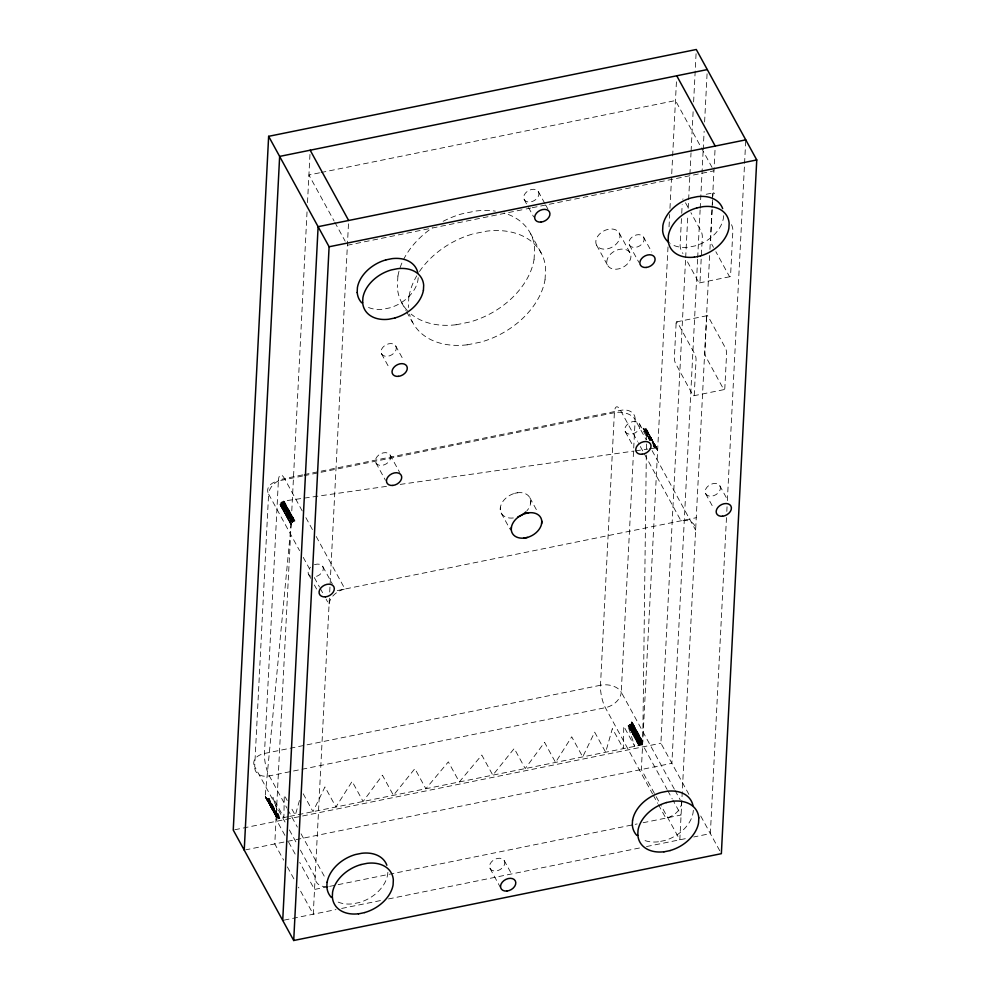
<?xml version="1.0" encoding="UTF-8"?>
<svg xmlns="http://www.w3.org/2000/svg" width="990" height="990" viewBox="0 0 990 990"><rect width="100%" height="100%" fill="white"/><g stroke="black" fill="none" stroke-linecap="round" stroke-linejoin="round"><path stroke-width="0.74" stroke-dasharray="4.95 3.71" d="M646.322 455.091L642.758 741.646L631.769 721.562L642.733 741.968L631.731 721.883L642.659 742.277L631.657 722.205L642.547 742.599L631.546 722.514L642.399 742.908L631.41 722.824M646.396 448.928L646.495 441.231M646.507 439.684L646.619 430.44M307.036 211.872L274.787 843.938L283.66 860.149M307.506 202.616L310.105 151.742M329.385 598.183L313.261 914.216L298.46 887.188M329.707 592.02L348.653 220.485M668.002 246.906L641.347 769.515L659.835 803.311M669.03 226.858L669.661 214.533M669.97 208.358L672.569 157.484M672.643 155.95L676.591 78.693M681.466 218.592L680.118 245.037A4.059 1.151 78.5 0 0 681.343 250.643L682.927 253.539M681.739 213.308L682.184 204.583M688.904 794.401L660.899 743.23L685.587 259.157M685.674 257.623L687.877 214.459M688.186 208.284L689.844 175.911M689.919 174.376L691.02 152.794M691.094 151.247L693.223 109.618M693.619 101.921L696.131 52.581M697.616 259.207L671.888 763.315L245.693 849.841M697.69 257.66L700.128 209.868M700.202 208.333L703.11 151.284M703.197 149.75L704.138 131.249M704.608 121.993L707.132 72.666M701.18 259.145L700.041 281.432A4.059 1.151 78.5 0 1 698.519 282.014L686.775 260.568M701.39 254.987L702.318 236.87A4.059 1.151 78.5 0 0 701.106 231.252L690.909 212.64M709.632 255.519L679.821 839.792L660.577 804.66M709.941 249.356L711.996 209.274M712.07 207.727L712.466 200.017M712.54 198.483L715.065 148.983M712.157 209.707L710.672 238.838A4.059 1.151 78.5 0 0 711.884 244.443L713.468 247.339M712.416 204.608L712.726 198.384M712.85 196.181L712.936 194.263A4.059 1.151 78.5 0 1 714.471 193.681L716.055 196.577M726.487 517.56L710.362 833.592L693.743 836.971M726.809 511.397L727.044 506.769M727.353 500.606L745.767 139.862M500.371 507.177L500.247 509.714M530.628 503.551L530.764 501.014M397.893 276.074L397.312 287.471M408.895 296.159L408.313 307.556M418.213 277.707L417.929 280.281A32.435 23.018 -28.7 0 1 389.54 307.915L383.291 309.202A32.435 23.018 -28.7 0 1 367.327 306.962M387.882 872.338L387.585 874.913A32.435 23.018 -28.7 0 1 359.197 902.546L352.947 903.821A32.435 23.018 -28.7 0 1 336.996 901.593M534.068 259.714L534.649 248.317A72.975 51.789 -28.7 0 0 504.034 212.999M545.057 279.799L545.639 268.389A72.975 51.789 -28.7 0 0 486.82 231.128L472.775 233.949M723.678 215.696L723.393 218.258A32.435 23.018 -28.7 0 1 695.005 245.904L688.755 247.178A32.435 23.018 -28.7 0 1 670.651 243.8M693.346 810.327L693.049 812.889A32.435 23.018 -28.7 0 1 664.661 840.522L658.412 841.809M299.475 800.452L295.292 815.253L290.887 807.221M514.565 493.354L517.696 492.723M319.522 172.829L308.917 174.983L334.075 220.931M321.032 172.52L675.477 100.559L713.208 169.488M347.391 245.26L524.613 209.286M526.136 208.977L530.677 208.049M532.187 207.739L713.951 170.837M706.179 194.287L713.567 192.79M699.423 282.905L730.076 276.68M676.64 321.874L707.293 315.649M302.668 474.891L284.501 478.578A16.248 4.579 78.5 0 0 278.376 480.93A16.248 10.494 2.9 0 0 268.599 494.072L254.69 766.607L285.665 823.185M304.178 474.594L620.52 410.367A16.248 11.521 -28.7 0 1 635.159 419.649L646.223 439.857M693.668 395.777L724.321 389.553M302.594 476.017L278.376 480.93L264.466 753.464A16.248 4.579 78.5 0 0 269.329 775.9L287.026 808.224M304.103 475.707L614.382 412.719A16.248 4.579 78.5 0 1 620.52 410.367L637.473 441.342M337.268 590.585L696.255 517.708M288.164 816.701L276.049 819.163L284.922 835.374M289.674 816.391L642.609 744.74L667.025 789.339M234.754 829.756L660.899 743.23M328.16 886.669L314.523 889.441L299.723 862.414M329.67 886.372L637.152 823.94M643.104 822.727L681.083 815.018L672.94 800.155M284.167 920.118L335.981 909.6M341.649 908.449L382.932 900.071M388.488 898.945L640.852 847.712M646.495 846.561L687.097 838.32M456.118 324.782L470.176 321.923A72.975 51.789 -28.7 0 0 534.018 259.714M467.119 344.867L481.177 342.008A72.975 51.789 -28.7 0 0 545.02 279.799M386.459 486.375L284.043 500.989L295.032 521.074L283.647 501.089L294.649 521.161L283.264 501.212L294.265 521.284L282.546 501.534L293.535 521.619L282.2 501.732L293.201 521.817L281.878 501.955L292.879 522.027L281.581 502.19L292.57 522.274L281.296 502.45L292.285 522.522L281.036 502.71L292.038 522.794L280.801 502.994L291.419 523.673L280.281 503.91L291.283 523.982L280.17 504.219L291.171 524.304L280.096 504.541L291.097 524.626L280.071 504.863L291.06 524.947L265.209 795.985L278.066 818.384L267.399 798.361L278.388 818.445L267.746 798.398L278.735 818.47L268.104 798.398L279.093 818.482L268.488 798.373L279.477 818.445L268.872 798.299L279.861 818.384L272.906 797.482L283.895 817.567L284.291 795.168L287.224 800.526M400.22 484.407L634.083 451.032M635.617 450.821L647.844 449.076M649.366 448.854L653.957 448.198M649.799 440.129L642.968 428.125L649.564 440.166M650.17 440.092L643.351 428.051L649.947 440.104M650.9 440.092L643.735 428.026L650.331 440.08M656.345 448.421L644.441 428.064L651.036 440.104M656.605 448.557L645.356 428.336L657.62 450.524L646.619 430.13M276.21 816.057L265.221 796.294L276.977 817.851L266.223 797.94M645.616 428.484L656.84 448.73M265.258 796.591L276.21 816.379M657.051 448.928L645.851 428.645L657.62 450.215L646.581 429.833M276.247 816.676L265.332 796.863L276.767 817.666L265.988 797.779M646.062 428.843L657.236 449.138M265.456 797.123L276.334 816.948M731.462 224.705L731.647 225.052A4.059 1.151 78.5 0 1 732.872 230.658L730.595 275.232A4.059 1.151 78.5 0 1 729.061 275.814L715.869 251.72M685.513 202.777L687.914 207.158M643.636 237.216A8.118 5.767 -28.7 0 1 635.221 247.401A8.118 5.767 -28.7 0 1 630.568 238.553A8.118 5.767 -28.7 0 1 643.636 237.216L651.692 251.943M629.318 244.901L638.847 262.3M619.183 233.021A12.82 9.096 -28.7 0 1 605.892 249.084A12.82 9.096 -28.7 0 1 598.566 235.125A12.82 9.096 -28.7 0 1 619.183 233.021L630.172 253.106A12.82 9.096 -28.7 0 1 616.881 269.169A12.82 9.096 -28.7 0 1 609.555 255.21A12.82 9.096 -28.7 0 1 630.172 253.106M596.562 245.161L607.551 265.233M719.953 485.991A8.118 5.767 -28.7 0 1 711.538 496.163A8.118 5.767 -28.7 0 1 706.885 487.328A8.118 5.767 -28.7 0 1 719.953 485.991L728.009 500.717M705.635 493.664L713.691 508.39M538.461 191.825A8.118 5.767 -28.7 0 1 530.046 201.997A8.118 5.767 -28.7 0 1 525.405 193.161A8.118 5.767 -28.7 0 1 538.461 191.825L545.057 203.866M545.799 205.215L547.99 209.224M524.143 199.497L527.806 206.192M528.549 207.541L533.672 216.909M646.235 429.054L657.496 449.633L646.383 429.301M639.565 423.98A8.118 5.767 -28.7 0 1 631.15 434.164A8.118 5.767 -28.7 0 1 626.497 425.329A8.118 5.767 -28.7 0 1 639.565 423.98L647.621 438.706M652.113 450.636L695.624 530.096A16.248 11.521 -28.7 0 0 680.984 520.814L638.216 442.691M530.417 233.343L541.406 253.415M625.247 431.665L633.303 446.391M529.823 497.685L537.879 512.412M700.747 816.032L721.363 853.677M674.338 789.166L621.25 692.196L635.159 419.649A16.248 10.494 2.9 0 0 614.382 412.719L600.485 685.253A16.248 4.579 78.5 0 0 605.348 707.677L652.534 793.881M675.081 790.515L680.241 799.945M401.544 302.457L405.937 310.489M406.68 311.825L412.533 322.53M631.026 723.43L642.027 743.502M667.767 790.688L672.198 798.806M641.532 744.059L630.543 723.975L641.248 744.319L630.259 724.235L640.951 744.554L629.949 724.47L640.629 744.777L629.628 724.692L639.924 745.148L628.935 725.064L639.565 745.297L628.563 725.212L639.181 745.421L628.18 725.336L638.785 745.52L627.796 725.435L634.751 746.336L623.762 726.252L623.366 748.65L612.365 728.566L605.67 752.239L594.668 732.154L582.702 756.904L571.713 736.82L555.538 762.411L544.55 742.339L525.22 768.574L514.231 748.49L492.797 775.158L481.808 755.073L459.323 781.952L448.334 761.867L425.849 788.745L414.86 768.661L393.426 795.329L382.437 775.244L363.107 801.479L352.118 781.407L335.944 806.999L324.955 786.914L312.988 811.664L302 791.579M501.188 513.043L509.974 529.106M653.276 795.23L657.694 803.311M658.437 804.66L665.812 818.124A16.248 11.521 -28.7 0 0 681.714 802.63M334.818 222.28L345.176 241.201M395.814 346.104A8.118 5.767 -28.7 0 1 387.399 356.289A8.118 5.767 -28.7 0 1 382.759 347.44A8.118 5.767 -28.7 0 1 395.814 346.104L403.883 360.83M381.496 353.789L389.565 368.515M390.246 455.19A8.118 5.767 -28.7 0 1 381.831 465.374A8.118 5.767 -28.7 0 1 377.19 456.526A8.118 5.767 -28.7 0 1 390.246 455.19L399.774 472.589M375.928 462.875L385.457 480.274M504.331 860.78A8.118 5.767 -28.7 0 1 495.916 870.965A8.118 5.767 -28.7 0 1 491.275 862.117A8.118 5.767 -28.7 0 1 504.331 860.78L512.399 875.507M302.197 510.902L284.501 478.578A16.248 11.521 -28.7 0 0 268.599 494.072L299.574 550.638M305.885 517.646L313.261 531.11M316.206 536.493L344.966 589.025A16.248 11.521 -28.7 0 0 329.064 604.519L326.118 599.123M490.013 868.465L500.272 887.201M322.851 566.614L332.38 584.013M303.249 557.37L310.625 570.846M314.313 577.578L319.473 587.008M320.216 588.357L323.161 593.74M308.534 574.287L310.724 578.308M314.387 585.003L316.59 589.013M287.768 809.573L297.359 827.083M301.047 833.815L325.376 878.254M289.352 829.917L296.728 843.381M300.416 850.113L315.154 877.053A16.248 11.521 -28.7 0 0 325.623 886.718M288.622 842.131L296.022 855.657M287.36 866.918L294.76 880.432M265.778 797.581L276.594 817.443M646.495 429.561L657.57 449.918M266.483 798.088L277.212 818.025M513.352 517.968A16.211 11.509 -28.7 0 1 501.126 504.69A16.211 11.509 -28.7 0 1 523.302 492.995A16.211 11.509 -28.7 0 1 526.89 510.828M314.461 564.696A8.118 5.767 -28.7 0 1 323.334 568.594A8.118 5.767 -28.7 0 1 314.597 576.774M310.588 576.217A8.118 5.767 -28.7 0 1 310.514 567.171M658.486 841.785A32.435 23.018 -28.7 0 1 642.461 839.57M682.642 199.299A4.059 1.151 78.5 0 1 683.137 199.002M409.068 296.121A72.975 51.789 -28.7 0 1 416.74 275.826M419.463 271.507A72.975 51.789 -28.7 0 1 472.923 233.949M467.268 344.805A72.975 51.789 -28.7 0 1 409.551 314.115M397.93 276.074A72.975 51.789 -28.7 0 1 432.209 227.861M443.124 221.315A72.975 51.789 -28.7 0 1 461.786 213.889L475.831 211.006A72.975 51.789 -28.7 0 1 495.334 211.13M456.13 324.745A72.975 51.789 -28.7 0 1 411.147 314.115M407.41 310.625A72.975 51.789 -28.7 0 1 397.349 287.471M676.12 323.322L674.363 357.897A4.059 1.151 78.5 0 0 675.576 363.503L692.752 394.886A4.059 1.151 78.5 0 0 694.287 394.292L696.057 359.716A4.059 1.151 78.5 0 0 694.832 354.111L677.655 322.74A4.059 1.151 78.5 0 0 676.12 323.322M706.674 317.122L704.905 351.697A4.059 1.151 78.5 0 0 706.13 357.303L723.306 388.686A4.059 1.151 78.5 0 0 724.829 388.092L726.598 353.517A4.059 1.151 78.5 0 0 725.385 347.911L708.209 316.54A4.059 1.151 78.5 0 0 706.674 317.122M600.485 685.253L264.466 753.464A16.248 10.494 2.9 0 0 254.69 766.607A16.248 11.521 -28.7 0 0 269.329 775.9L605.348 707.677A16.248 11.521 -28.7 0 0 621.25 692.196A16.248 10.494 2.9 0 0 600.485 685.253M654.724 448.111L653.202 445.438L654.724 448.111M655.083 448.111L653.573 445.426L655.083 448.111M655.429 448.148L651.655 441.441L655.429 448.148M642.225 743.218L631.236 723.133L642.225 743.218M641.792 743.787L630.791 723.715L641.792 743.787"/><path stroke-width="1.49" d="M268.637 136.323L233.244 830.053L293.708 940.5L721.363 853.677L756.756 159.947L696.292 49.5L268.637 136.323L329.101 246.77L293.708 940.5M244.233 850.138L279.638 156.408L707.281 69.585M282.719 920.415L318.112 226.685L745.767 139.862M511.372 527.262L511.236 529.798M541.629 523.623L541.753 521.099M327.071 882.177L326.811 887.25M423.423 290.317L423.683 285.256A32.435 23.018 -28.7 0 0 397.547 268.686L391.298 269.936A32.435 23.018 -28.7 0 0 362.922 297.644L362.649 302.655M632.536 820.166L632.276 825.227M385.803 259.9L392.052 258.637A32.435 23.018 -28.7 0 1 417.829 272.856M696.762 207.925L703.011 206.662A32.435 23.018 -28.7 0 1 729.135 223.245L728.888 228.306A32.435 23.018 -28.7 0 1 700.499 255.89M395.035 317.963L388.785 319.238A32.435 23.018 -28.7 0 1 362.662 302.655M700.499 255.952L694.25 257.227M525.566 513.439L528.685 512.808M527.435 537.446L524.304 538.09M360.966 864.567L367.203 863.305A32.435 23.018 -28.7 0 1 393.327 879.887L393.092 884.949A32.435 23.018 -28.7 0 1 364.691 912.533M666.431 802.556L672.668 801.281A32.435 23.018 -28.7 0 1 698.791 817.876M364.691 912.594L358.442 913.869M670.156 850.583L663.906 851.846M329.101 246.77L756.756 159.947M676.739 75.785L715.213 146.062M310.179 150.208L348.653 220.485M698.804 817.864L698.556 822.938A32.435 23.018 -28.7 0 1 670.156 850.521M668.114 240.644L668.374 235.571A32.435 23.018 -28.7 0 1 696.836 207.925M637.77 835.275L638.03 830.202A32.435 23.018 -28.7 0 1 666.493 802.556M357.155 292.619L357.415 287.546A32.435 23.018 -28.7 0 1 385.865 259.9M332.306 897.287L332.566 892.225A32.435 23.018 -28.7 0 1 361.028 864.567M525.851 511.929A16.211 11.509 -28.7 0 1 517.956 516.867M668.77 242.439A32.435 23.018 -28.7 0 1 662.632 230.596L662.879 225.534A32.435 23.018 -28.7 0 1 691.268 197.901L697.517 196.614A32.435 23.018 -28.7 0 1 722.663 208.618M694.324 257.14A32.435 23.018 -28.7 0 1 668.201 240.57M361.709 302.841A32.435 23.018 -28.7 0 1 357.242 292.545M423.411 290.268A32.435 23.018 -28.7 0 1 395.035 317.901M386.855 865.26A32.435 23.018 -28.7 0 0 361.709 853.281L355.46 854.531A32.435 23.018 -28.7 0 0 327.158 882.164M331.365 897.472A32.435 23.018 -28.7 0 1 326.898 887.176M358.516 913.782A32.435 23.018 -28.7 0 1 332.393 897.212M692.951 805.464A32.435 23.018 -28.7 0 0 667.173 791.258L660.924 792.52A32.435 23.018 -28.7 0 0 632.622 820.153M636.83 835.449A32.435 23.018 -28.7 0 1 632.363 825.165M663.981 851.771A32.435 23.018 -28.7 0 1 637.857 835.201M523.995 538.09A16.211 11.509 -28.7 0 0 540.812 517.77A16.211 11.509 -28.7 0 0 514.738 520.431A16.211 11.509 -28.7 0 0 523.995 538.09M646.21 267.473A8.118 5.767 -28.7 0 0 654.625 257.301A8.118 5.767 -28.7 0 0 641.57 258.637A8.118 5.767 -28.7 0 0 646.21 267.473M642.139 454.249A8.118 5.767 -28.7 0 0 650.554 444.065A8.118 5.767 -28.7 0 0 637.498 445.401A8.118 5.767 -28.7 0 0 642.139 454.249M722.527 516.248A8.118 5.767 -28.7 0 0 730.942 506.076A8.118 5.767 -28.7 0 0 717.886 507.412A8.118 5.767 -28.7 0 0 722.527 516.248M325.425 596.871A8.118 5.767 -28.7 0 0 333.84 586.686A8.118 5.767 -28.7 0 0 320.785 588.035A8.118 5.767 -28.7 0 0 325.425 596.871M506.905 891.037A8.118 5.767 -28.7 0 0 515.32 880.865A8.118 5.767 -28.7 0 0 502.264 882.201A8.118 5.767 -28.7 0 0 506.905 891.037M392.832 485.446A8.118 5.767 -28.7 0 0 401.247 475.274A8.118 5.767 -28.7 0 0 388.179 476.611A8.118 5.767 -28.7 0 0 392.832 485.446M398.388 376.361A8.118 5.767 -28.7 0 0 406.816 366.189A8.118 5.767 -28.7 0 0 393.748 367.525A8.118 5.767 -28.7 0 0 398.388 376.361M541.047 222.082A8.118 5.767 -28.7 0 0 549.462 211.91A8.118 5.767 -28.7 0 0 536.394 213.246A8.118 5.767 -28.7 0 0 541.047 222.082"/></g></svg>
